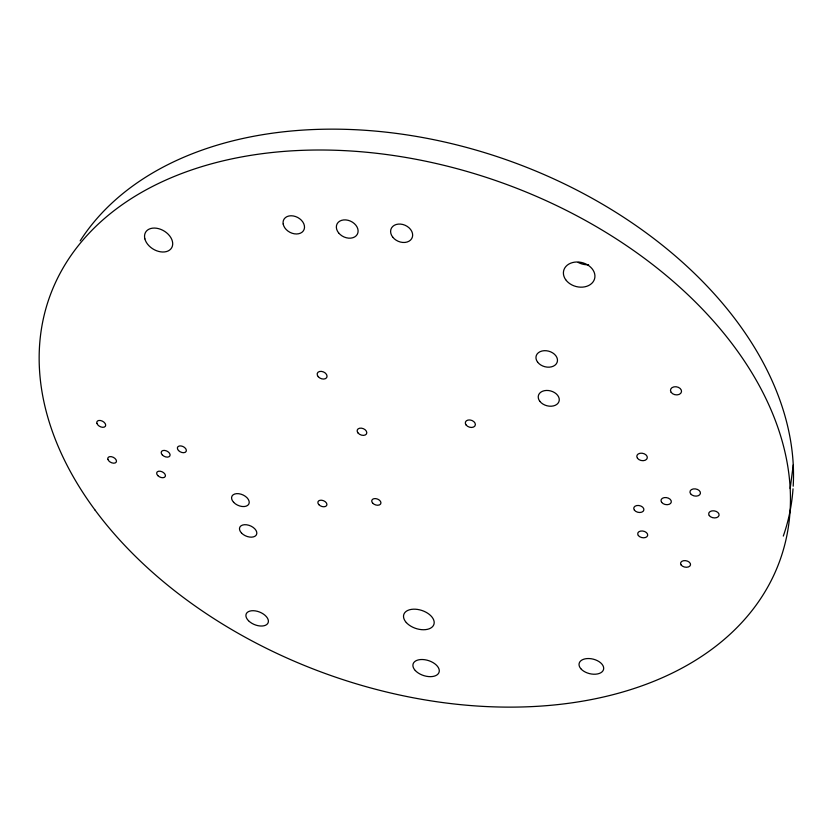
<?xml version="1.0" encoding="UTF-8"?>
<svg xmlns="http://www.w3.org/2000/svg" width="835" height="835" viewBox="0 0 835 835"><rect width="100%" height="100%" fill="white"/><g stroke="black" fill="none" stroke-linecap="round" stroke-linejoin="round"><path stroke-width="1.25" d="M790.181 488.527L793.25 464.928M588.591 264.747A15.74 12.316 14.5 0 1 578.185 262.44M80.17 240.856A383.088 261.428 19.9 0 1 503.035 158.619A383.088 261.428 19.9 0 1 793.187 486.2M793.02 488.83A383.088 261.428 19.9 0 1 783.293 536.08M580.753 668.637A12.588 7.484 13.8 0 0 602.139 671.778A12.588 7.484 13.8 0 0 591.19 658.742A12.588 7.484 13.8 0 0 580.753 668.637M248.496 620.708A11.815 6.774 21.8 0 0 267.711 623.526A11.815 6.774 21.8 0 0 255.26 610.876A11.815 6.774 21.8 0 0 248.496 620.708M565.65 279.642A15.98 12.327 14.7 0 0 592.965 282.042A15.98 12.327 14.7 0 0 578.895 262.065A15.98 12.327 14.7 0 0 565.65 279.642M144.862 238.841A15.176 10.563 31.2 0 0 168.127 250.959A15.176 10.563 31.2 0 0 162.867 230.314A15.176 10.563 31.2 0 0 144.862 238.841M415.298 670.526A13.621 7.87 17.8 0 0 438.062 673.981A13.621 7.87 17.8 0 0 424.931 659.744A13.621 7.87 17.8 0 0 415.298 670.526M406.321 622.566A15.844 9.488 18.2 0 0 432.78 626.396A15.844 9.488 18.2 0 0 417.469 609.414A15.844 9.488 18.2 0 0 406.321 622.566M96.891 423.366A4.801 2.964 27.8 0 0 104.344 427.071A4.801 2.964 27.8 0 0 102.444 421.164A4.801 2.964 27.8 0 0 96.891 423.366M162.355 454.981A4.749 2.954 26 0 0 169.902 455.879A4.749 2.954 26 0 0 164.683 450.43A4.749 2.954 26 0 0 162.355 454.981M637.491 458.29A5.313 3.674 11.9 0 0 646.593 459.302A5.313 3.674 11.9 0 0 642.084 453.217A5.313 3.674 11.9 0 0 637.491 458.29M661.654 502.357A5.219 3.507 11.2 0 0 670.599 503.411A5.219 3.507 11.2 0 0 666.246 497.577A5.219 3.507 11.2 0 0 661.654 502.357M681.162 565.024A5.052 3.256 10.9 0 0 689.814 566.13A5.052 3.256 10.9 0 0 685.671 560.671A5.052 3.256 10.9 0 0 681.162 565.024M318.813 504.622A4.739 3.006 21.6 0 0 326.6 505.592A4.739 3.006 21.6 0 0 321.746 500.238A4.739 3.006 21.6 0 0 318.813 504.622M372.619 503.067A4.801 3.1 20.2 0 0 380.583 504.048A4.801 3.1 20.2 0 0 375.802 498.62A4.801 3.1 20.2 0 0 372.619 503.067M466.17 425.078A5.167 3.58 18.1 0 0 474.875 426.038A5.167 3.58 18.1 0 0 469.98 419.974A5.167 3.58 18.1 0 0 466.17 425.078M634.412 510.185A5.146 3.434 12.2 0 0 643.211 511.239A5.146 3.434 12.2 0 0 638.848 505.499A5.146 3.434 12.2 0 0 634.412 510.185M690.576 493.756A5.292 3.58 10.2 0 0 699.667 494.811A5.292 3.58 10.2 0 0 695.346 488.892A5.292 3.58 10.2 0 0 690.576 493.756M107.872 459.375A4.686 2.839 26.9 0 0 115.146 462.976A4.686 2.839 26.9 0 0 113.32 457.329A4.686 2.839 26.9 0 0 107.872 459.375M178.513 450.524A4.78 2.996 25.8 0 0 186.142 451.432A4.78 2.996 25.8 0 0 180.934 445.932A4.78 2.996 25.8 0 0 178.513 450.524M358.121 433.083A5.02 3.371 21.5 0 0 366.419 434.023A5.02 3.371 21.5 0 0 361.388 428.157A5.02 3.371 21.5 0 0 358.121 433.083M318.229 376.689A5.167 3.549 23.6 0 0 326.704 377.566A5.167 3.549 23.6 0 0 321.423 371.387A5.167 3.549 23.6 0 0 318.229 376.689M157.815 475.606A4.676 2.86 25.8 0 0 165.246 476.514A4.676 2.86 25.8 0 0 160.101 471.201A4.676 2.86 25.8 0 0 157.815 475.606M638.357 535.538A5.073 3.33 12.1 0 0 647.021 536.602A5.073 3.33 12.1 0 0 642.731 531.018A5.073 3.33 12.1 0 0 638.357 535.538M709.28 515.581A5.26 3.507 9.8 0 0 718.309 516.656A5.26 3.507 9.8 0 0 714.082 510.843A5.26 3.507 9.8 0 0 709.28 515.581M671.152 392.346A5.584 4.039 10.4 0 0 680.744 393.316A5.584 4.039 10.4 0 0 676.12 386.751A5.584 4.039 10.4 0 0 671.152 392.346M539.817 401.291A10.719 7.64 15.4 0 0 558.041 403.211A10.719 7.64 15.4 0 0 548.397 390.519A10.719 7.64 15.4 0 0 539.817 401.291M241.503 533.022A9.133 5.563 23 0 0 256.314 534.974A9.133 5.563 23 0 0 246.638 524.787A9.133 5.563 23 0 0 241.503 533.022M233.643 502.326A9.331 5.782 23.7 0 0 248.726 504.246A9.331 5.782 23.7 0 0 238.831 493.715A9.331 5.782 23.7 0 0 233.643 502.326M283.18 224.02A11.304 8.371 28 0 0 300.506 233.153A11.304 8.371 28 0 0 297.667 217.455A11.304 8.371 28 0 0 283.18 224.02M338.572 232.829A11.366 8.548 26 0 0 357.265 234.364A11.366 8.548 26 0 0 345.857 219.918A11.366 8.548 26 0 0 338.572 232.829M392.68 237.077A11.429 8.726 23.8 0 0 411.697 238.633A11.429 8.726 23.8 0 0 400.518 224.093A11.429 8.726 23.8 0 0 392.68 237.077M537.583 362.098A10.959 8.006 15.7 0 0 556.225 363.956A10.959 8.006 15.7 0 0 546.351 350.742A10.959 8.006 15.7 0 0 537.583 362.098M95.18 510.237A388.192 260.802 19.9 0 0 745.54 618.38A388.192 260.802 19.9 0 0 403.702 157.095A388.192 260.802 19.9 0 0 95.18 510.237"/></g></svg>
